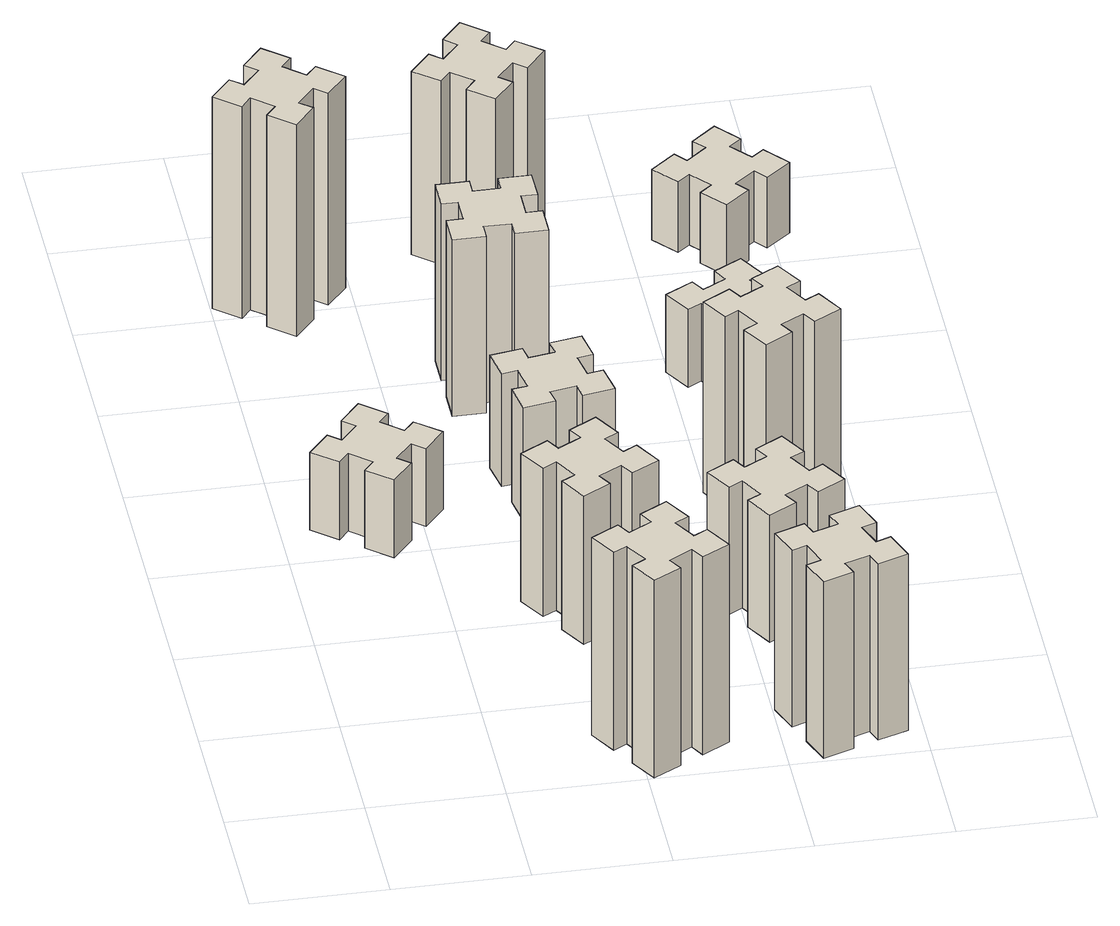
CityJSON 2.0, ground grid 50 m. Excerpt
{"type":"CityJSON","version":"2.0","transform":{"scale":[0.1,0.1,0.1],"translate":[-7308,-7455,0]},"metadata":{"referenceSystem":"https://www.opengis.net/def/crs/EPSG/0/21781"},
"CityObjects":{
"building1":{"type":"Building","attributes":{"class":"1000","function":"1000","usage":"1000","yearOfConstruction":2016,"roofType":"1000","measuredHeight":33,"storeysAboveGround":30,"storeysBelowGround":0},"geometry":[{"type":"Solid","lod":"1","boundaries":[[[[0,1,2,3,4,5,6,7,8,9,10,11,12,13,14,15,16,17,18,19]],[[17,16,20,21]],[[16,15,22,20]],[[15,14,23,22]],[[14,13,24,23]],[[13,12,25,24]],[[12,11,26,25]],[[11,10,27,26]],[[10,9,28,27]],[[9,8,29,28]],[[8,7,30,29]],[[7,6,31,30]],[[6,5,32,31]],[[5,4,33,32]],[[4,3,34,33]],[[3,2,35,34]],[[2,1,36,35]],[[1,0,37,36]],[[0,19,38,37]],[[19,18,39,38]],[[18,17,21,39]],[[24,25,26,27,28,29,30,31,32,33,34,35,36,37,38,39,21,20,22,23]]]]}]},
"building2":{"type":"Building","attributes":{"class":"1000","function":"1000","usage":"1000","yearOfConstruction":2016,"roofType":"1000","measuredHeight":84,"storeysAboveGround":30,"storeysBelowGround":0},"geometry":[{"type":"Solid","lod":"1","boundaries":[[[[40,41,42,43,44,45,46,47,48,49,50,51,52,53,54,55,56,57,58,59]],[[57,56,60,61]],[[56,55,62,60]],[[55,54,63,62]],[[54,53,64,63]],[[53,52,65,64]],[[52,51,66,65]],[[51,50,67,66]],[[50,49,68,67]],[[49,48,69,68]],[[48,47,70,69]],[[47,46,71,70]],[[46,45,72,71]],[[45,44,73,72]],[[44,43,74,73]],[[43,42,75,74]],[[42,41,76,75]],[[41,40,77,76]],[[40,59,78,77]],[[59,58,79,78]],[[58,57,61,79]],[[64,65,66,67,68,69,70,71,72,73,74,75,76,77,78,79,61,60,62,63]]]]}]},
"building3":{"type":"Building","attributes":{"class":"1000","function":"1000","usage":"1000","yearOfConstruction":2016,"roofType":"1000","measuredHeight":90,"storeysAboveGround":30,"storeysBelowGround":0},"geometry":[{"type":"Solid","lod":"1","boundaries":[[[[80,81,82,83,84,85,86,87,88,89,90,91,92,93,94,95,96,97,98,99]],[[97,96,100,101]],[[96,95,102,100]],[[95,94,103,102]],[[94,93,104,103]],[[93,92,105,104]],[[92,91,106,105]],[[91,90,107,106]],[[90,89,108,107]],[[89,88,109,108]],[[88,87,110,109]],[[87,86,111,110]],[[86,85,112,111]],[[85,84,113,112]],[[84,83,114,113]],[[83,82,115,114]],[[82,81,116,115]],[[81,80,117,116]],[[80,99,118,117]],[[99,98,119,118]],[[98,97,101,119]],[[104,105,106,107,108,109,110,111,112,113,114,115,116,117,118,119,101,100,102,103]]]]}]},
"building4":{"type":"Building","attributes":{"class":"1000","function":"1000","usage":"1000","yearOfConstruction":2016,"roofType":"1000","measuredHeight":63,"storeysAboveGround":30,"storeysBelowGround":0},"geometry":[{"type":"Solid","lod":"1","boundaries":[[[[120,121,122,123,124,125,126,127,128,129,130,131,132,133,134,135,136,137,138,139]],[[137,136,140,141]],[[136,135,142,140]],[[135,134,143,142]],[[134,133,144,143]],[[133,132,145,144]],[[132,131,146,145]],[[131,130,147,146]],[[130,129,148,147]],[[129,128,149,148]],[[128,127,150,149]],[[127,126,151,150]],[[126,125,152,151]],[[125,124,153,152]],[[124,123,154,153]],[[123,122,155,154]],[[122,121,156,155]],[[121,120,157,156]],[[120,139,158,157]],[[139,138,159,158]],[[138,137,141,159]],[[144,145,146,147,148,149,150,151,152,153,154,155,156,157,158,159,141,140,142,143]]]]}]},
"building5":{"type":"Building","attributes":{"class":"1000","function":"1000","usage":"1000","yearOfConstruction":2016,"roofType":"1000","measuredHeight":48,"storeysAboveGround":30,"storeysBelowGround":0},"geometry":[{"type":"Solid","lod":"1","boundaries":[[[[160,161,162,163,164,165,166,167,168,169,170,171,172,173,174,175,176,177,178,179]],[[177,176,180,181]],[[176,175,182,180]],[[175,174,183,182]],[[174,173,184,183]],[[173,172,185,184]],[[172,171,186,185]],[[171,170,187,186]],[[170,169,188,187]],[[169,168,189,188]],[[168,167,190,189]],[[167,166,191,190]],[[166,165,192,191]],[[165,164,193,192]],[[164,163,194,193]],[[163,162,195,194]],[[162,161,196,195]],[[161,160,197,196]],[[160,179,198,197]],[[179,178,199,198]],[[178,177,181,199]],[[184,185,186,187,188,189,190,191,192,193,194,195,196,197,198,199,181,180,182,183]]]]}]},
"building6":{"type":"Building","attributes":{"class":"1000","function":"1000","usage":"1000","yearOfConstruction":2016,"roofType":"1000","measuredHeight":75,"storeysAboveGround":30,"storeysBelowGround":0},"geometry":[{"type":"Solid","lod":"1","boundaries":[[[[200,201,202,203,204,205,206,207,208,209,210,211,212,213,214,215,216,217,218,219]],[[217,216,220,221]],[[216,215,222,220]],[[215,214,223,222]],[[214,213,224,223]],[[213,212,225,224]],[[212,211,226,225]],[[211,210,227,226]],[[210,209,228,227]],[[209,208,229,228]],[[208,207,230,229]],[[207,206,231,230]],[[206,205,232,231]],[[205,204,233,232]],[[204,203,234,233]],[[203,202,235,234]],[[202,201,236,235]],[[201,200,237,236]],[[200,219,238,237]],[[219,218,239,238]],[[218,217,221,239]],[[224,225,226,227,228,229,230,231,232,233,234,235,236,237,238,239,221,220,222,223]]]]}]},
"building7":{"type":"Building","attributes":{"class":"1000","function":"1000","usage":"1000","yearOfConstruction":2016,"roofType":"1000","measuredHeight":75,"storeysAboveGround":30,"storeysBelowGround":0},"geometry":[{"type":"Solid","lod":"1","boundaries":[[[[240,241,242,243,244,245,246,247,248,249,250,251,252,253,254,255,256,257,258,259]],[[257,256,260,261]],[[256,255,262,260]],[[255,254,263,262]],[[254,253,264,263]],[[253,252,265,264]],[[252,251,266,265]],[[251,250,267,266]],[[250,249,268,267]],[[249,248,269,268]],[[248,247,270,269]],[[247,246,271,270]],[[246,245,272,271]],[[245,244,273,272]],[[244,243,274,273]],[[243,242,275,274]],[[242,241,276,275]],[[241,240,277,276]],[[240,259,278,277]],[[259,258,279,278]],[[258,257,261,279]],[[264,265,266,267,268,269,270,271,272,273,274,275,276,277,278,279,261,260,262,263]]]]}]},
"building8":{"type":"Building","attributes":{"class":"1000","function":"1000","usage":"1000","yearOfConstruction":2016,"roofType":"1000","measuredHeight":54,"storeysAboveGround":30,"storeysBelowGround":0},"geometry":[{"type":"Solid","lod":"1","boundaries":[[[[280,281,282,283,284,285,286,287,288,289,290,291,292,293,294,295,296,297,298,299]],[[297,296,300,301]],[[296,295,302,300]],[[295,294,303,302]],[[294,293,304,303]],[[293,292,305,304]],[[292,291,306,305]],[[291,290,307,306]],[[290,289,308,307]],[[289,288,309,308]],[[288,287,310,309]],[[287,286,311,310]],[[286,285,312,311]],[[285,284,313,312]],[[284,283,314,313]],[[283,282,315,314]],[[282,281,316,315]],[[281,280,317,316]],[[280,299,318,317]],[[299,298,319,318]],[[298,297,301,319]],[[304,305,306,307,308,309,310,311,312,313,314,315,316,317,318,319,301,300,302,303]]]]}]},
"building9":{"type":"Building","attributes":{"class":"1000","function":"1000","usage":"1000","yearOfConstruction":2016,"roofType":"1000","measuredHeight":78,"storeysAboveGround":30,"storeysBelowGround":0},"geometry":[{"type":"Solid","lod":"1","boundaries":[[[[320,321,322,323,324,325,326,327,328,329,330,331,332,333,334,335,336,337,338,339]],[[337,336,340,341]],[[336,335,342,340]],[[335,334,343,342]],[[334,333,344,343]],[[333,332,345,344]],[[332,331,346,345]],[[331,330,347,346]],[[330,329,348,347]],[[329,328,349,348]],[[328,327,350,349]],[[327,326,351,350]],[[326,325,352,351]],[[325,324,353,352]],[[324,323,354,353]],[[323,322,355,354]],[[322,321,356,355]],[[321,320,357,356]],[[320,339,358,357]],[[339,338,359,358]],[[338,337,341,359]],[[344,345,346,347,348,349,350,351,352,353,354,355,356,357,358,359,341,340,342,343]]]]}]},
"building10":{"type":"Building","attributes":{"class":"1000","function":"1000","usage":"1000","yearOfConstruction":2016,"roofType":"1000","measuredHeight":81,"storeysAboveGround":30,"storeysBelowGround":0},"geometry":[{"type":"Solid","lod":"1","boundaries":[[[[360,361,362,363,364,365,366,367,368,369,370,371,372,373,374,375,376,377,378,379]],[[377,376,380,381]],[[376,375,382,380]],[[375,374,383,382]],[[374,373,384,383]],[[373,372,385,384]],[[372,371,386,385]],[[371,370,387,386]],[[370,369,388,387]],[[369,368,389,388]],[[368,367,390,389]],[[367,366,391,390]],[[366,365,392,391]],[[365,364,393,392]],[[364,363,394,393]],[[363,362,395,394]],[[362,361,396,395]],[[361,360,397,396]],[[360,379,398,397]],[[379,378,399,398]],[[378,377,381,399]],[[384,385,386,387,388,389,390,391,392,393,394,395,396,397,398,399,381,380,382,383]]]]}]},
"building11":{"type":"Building","attributes":{"class":"1000","function":"1000","usage":"1000","yearOfConstruction":2016,"roofType":"1000","measuredHeight":33,"storeysAboveGround":30,"storeysBelowGround":0},"geometry":[{"type":"Solid","lod":"1","boundaries":[[[[400,401,402,403,404,405,406,407,408,409,410,411,412,413,414,415,416,417,418,419]],[[417,416,420,421]],[[416,415,422,420]],[[415,414,423,422]],[[414,413,424,423]],[[413,412,425,424]],[[412,411,426,425]],[[411,410,427,426]],[[410,409,428,427]],[[409,408,429,428]],[[408,407,430,429]],[[407,406,431,430]],[[406,405,432,431]],[[405,404,433,432]],[[404,403,434,433]],[[403,402,435,434]],[[402,401,436,435]],[[401,400,437,436]],[[400,419,438,437]],[[419,418,439,438]],[[418,417,421,439]],[[424,425,426,427,428,429,430,431,432,433,434,435,436,437,438,439,421,420,422,423]]]]}]},
"building12":{"type":"Building","attributes":{"class":"1000","function":"1000","usage":"1000","yearOfConstruction":2016,"roofType":"1000","measuredHeight":30,"storeysAboveGround":30,"storeysBelowGround":0},"geometry":[{"type":"Solid","lod":"1","boundaries":[[[[440,441,442,443,444,445,446,447,448,449,450,451,452,453,454,455,456,457,458,459]],[[457,456,460,461]],[[456,455,462,460]],[[455,454,463,462]],[[454,453,464,463]],[[453,452,465,464]],[[452,451,466,465]],[[451,450,467,466]],[[450,449,468,467]],[[449,448,469,468]],[[448,447,470,469]],[[447,446,471,470]],[[446,445,472,471]],[[445,444,473,472]],[[444,443,474,473]],[[443,442,475,474]],[[442,441,476,475]],[[441,440,477,476]],[[440,459,478,477]],[[459,458,479,478]],[[458,457,461,479]],[[464,465,466,467,468,469,470,471,472,473,474,475,476,477,478,479,461,460,462,463]]]]}]}
},
"vertices":[
[397,1606,0],[462,1683,0],[508,1644,0],[585,1736,0],[493,1813,0],[454,1767,0],[378,1832,0],[416,1878,0],[324,1955,0],[247,1863,0],[293,1824,0],[229,1748,0],[183,1786,0],[106,1694,0],[198,1617,0],[236,1663,0],[313,1599,0],[274,1553,0],[366,1476,0],[443,1568,0],[313,1599,330],[274,1553,330],[236,1663,330],[198,1617,330],[106,1694,330],[183,1786,330],[229,1748,330],[293,1824,330],[247,1863,330],[324,1955,330],[416,1878,330],[378,1832,330],[454,1767,330],[493,1813,330],[585,1736,330],[508,1644,330],[462,1683,330],[397,1606,330],[443,1568,330],[366,1476,330],
[965,224,0],[1015,137,0],[963,107,0],[1023,3,0],[1127,63,0],[1097,115,0],[1184,165,0],[1214,113,0],[1318,173,0],[1258,277,0],[1206,247,0],[1156,334,0],[1208,364,0],[1148,468,0],[1044,408,0],[1074,356,0],[987,306,0],[957,358,0],[853,298,0],[913,194,0],[987,306,840],[957,358,840],[1074,356,840],[1044,408,840],[1148,468,840],[1208,364,840],[1156,334,840],[1206,247,840],[1258,277,840],[1318,173,840],[1214,113,840],[1184,165,840],[1097,115,840],[1127,63,840],[1023,3,840],[963,107,840],[1015,137,840],[965,224,840],[913,194,840],[853,298,840],
[297,2986,0],[362,3063,0],[408,3024,0],[485,3116,0],[393,3193,0],[354,3147,0],[278,3212,0],[316,3258,0],[224,3335,0],[147,3243,0],[193,3204,0],[129,3128,0],[83,3166,0],[6,3074,0],[98,2997,0],[136,3043,0],[213,2979,0],[174,2933,0],[266,2856,0],[343,2948,0],[213,2979,900],[174,2933,900],[136,3043,900],[98,2997,900],[6,3074,900],[83,3166,900],[129,3128,900],[193,3204,900],[147,3243,900],[224,3335,900],[316,3258,900],[278,3212,900],[354,3147,900],[393,3193,900],[485,3116,900],[408,3024,900],[362,3063,900],[297,2986,900],[343,2948,900],[266,2856,900],
[974,1196,0],[887,1146,0],[857,1198,0],[753,1138,0],[813,1034,0],[865,1064,0],[915,977,0],[863,947,0],[923,843,0],[1027,903,0],[997,955,0],[1084,1005,0],[1114,953,0],[1218,1013,0],[1158,1117,0],[1106,1087,0],[1056,1174,0],[1108,1204,0],[1048,1308,0],[944,1248,0],[1056,1174,630],[1108,1204,630],[1106,1087,630],[1158,1117,630],[1218,1013,630],[1114,953,630],[1084,1005,630],[997,955,630],[1027,903,630],[923,843,630],[863,947,630],[915,977,630],[865,1064,630],[813,1034,630],[753,1138,630],[857,1198,630],[887,1146,630],[974,1196,630],[944,1248,630],[1048,1308,630],
[868,1845,0],[886,1747,0],[827,1737,0],[847,1618,0],[966,1639,0],[955,1698,0],[1054,1716,0],[1064,1657,0],[1182,1677,0],[1161,1796,0],[1102,1785,0],[1085,1884,0],[1144,1894,0],[1123,2012,0],[1005,1991,0],[1015,1932,0],[917,1915,0],[907,1974,0],[788,1953,0],[809,1835,0],[917,1915,480],[907,1974,480],[1015,1932,480],[1005,1991,480],[1123,2012,480],[1144,1894,480],[1085,1884,480],[1102,1785,480],[1161,1796,480],[1182,1677,480],[1064,1657,480],[1054,1716,480],[955,1698,480],[966,1639,480],[847,1618,480],[827,1737,480],[886,1747,480],[868,1845,480],[809,1835,480],[788,1953,480],
[995,2405,0],[995,2505,0],[1055,2505,0],[1055,2625,0],[935,2625,0],[935,2565,0],[835,2565,0],[835,2625,0],[715,2625,0],[715,2505,0],[775,2505,0],[775,2405,0],[715,2405,0],[715,2285,0],[835,2285,0],[835,2345,0],[935,2345,0],[935,2285,0],[1055,2285,0],[1055,2405,0],[935,2345,750],[935,2285,750],[835,2345,750],[835,2285,750],[715,2285,750],[715,2405,750],[775,2405,750],[775,2505,750],[715,2505,750],[715,2625,750],[835,2625,750],[835,2565,750],[935,2565,750],[935,2625,750],[1055,2625,750],[1055,2505,750],[995,2505,750],[995,2405,750],[1055,2405,750],[1055,2285,750],
[1605,245,0],[1639,151,0],[1583,130,0],[1624,17,0],[1737,59,0],[1716,115,0],[1810,149,0],[1830,93,0],[1943,134,0],[1902,247,0],[1846,226,0],[1812,320,0],[1868,340,0],[1827,453,0],[1714,412,0],[1735,356,0],[1641,322,0],[1620,378,0],[1507,337,0],[1549,224,0],[1641,322,750],[1620,378,750],[1735,356,750],[1714,412,750],[1827,453,750],[1868,340,750],[1812,320,750],[1846,226,750],[1902,247,750],[1943,134,750],[1830,93,750],[1810,149,750],[1716,115,750],[1737,59,750],[1624,17,750],[1583,130,750],[1639,151,750],[1605,245,750],[1549,224,750],[1507,337,750],
[1746,987,0],[1696,1074,0],[1748,1104,0],[1688,1208,0],[1584,1148,0],[1614,1096,0],[1527,1046,0],[1497,1098,0],[1393,1038,0],[1453,934,0],[1505,964,0],[1555,877,0],[1503,847,0],[1563,743,0],[1667,803,0],[1637,855,0],[1724,905,0],[1754,853,0],[1858,913,0],[1798,1017,0],[1724,905,540],[1754,853,540],[1637,855,540],[1667,803,540],[1563,743,540],[1503,847,540],[1555,877,540],[1505,964,540],[1453,934,540],[1393,1038,540],[1497,1098,540],[1527,1046,540],[1614,1096,540],[1584,1148,540],[1688,1208,540],[1748,1104,540],[1696,1074,540],[1746,987,540],[1798,1017,540],[1858,913,540],
[1037,3186,0],[1102,3263,0],[1148,3224,0],[1225,3316,0],[1133,3393,0],[1094,3347,0],[1018,3412,0],[1056,3458,0],[964,3535,0],[887,3443,0],[933,3404,0],[869,3328,0],[823,3366,0],[746,3274,0],[838,3197,0],[876,3243,0],[953,3179,0],[914,3133,0],[1006,3056,0],[1083,3148,0],[953,3179,780],[914,3133,780],[876,3243,780],[838,3197,780],[746,3274,780],[823,3366,780],[869,3328,780],[933,3404,780],[887,3443,780],[964,3535,780],[1056,3458,780],[1018,3412,780],[1094,3347,780],[1133,3393,780],[1225,3316,780],[1148,3224,780],[1102,3263,780],[1037,3186,780],[1083,3148,780],[1006,3056,780],
[1605,1604,0],[1655,1517,0],[1603,1487,0],[1663,1383,0],[1767,1443,0],[1737,1495,0],[1824,1545,0],[1854,1493,0],[1958,1553,0],[1898,1657,0],[1846,1627,0],[1796,1714,0],[1848,1744,0],[1788,1848,0],[1684,1788,0],[1714,1736,0],[1627,1686,0],[1597,1738,0],[1493,1678,0],[1553,1574,0],[1627,1686,810],[1597,1738,810],[1714,1736,810],[1684,1788,810],[1788,1848,810],[1848,1744,810],[1796,1714,810],[1846,1627,810],[1898,1657,810],[1958,1553,810],[1854,1493,810],[1824,1545,810],[1737,1495,810],[1767,1443,810],[1663,1383,810],[1603,1487,810],[1655,1517,810],[1605,1604,810],[1553,1574,810],[1493,1678,810],
[1605,2344,0],[1655,2257,0],[1603,2227,0],[1663,2123,0],[1767,2183,0],[1737,2235,0],[1824,2285,0],[1854,2233,0],[1958,2293,0],[1898,2397,0],[1846,2367,0],[1796,2454,0],[1848,2484,0],[1788,2588,0],[1684,2528,0],[1714,2476,0],[1627,2426,0],[1597,2478,0],[1493,2418,0],[1553,2314,0],[1627,2426,330],[1597,2478,330],[1714,2476,330],[1684,2528,330],[1788,2588,330],[1848,2484,330],[1796,2454,330],[1846,2367,330],[1898,2397,330],[1958,2293,330],[1854,2233,330],[1824,2285,330],[1737,2235,330],[1767,2183,330],[1663,2123,330],[1603,2227,330],[1655,2257,330],[1605,2344,330],[1553,2314,330],[1493,2418,330],
[1793,3312,0],[1716,3247,0],[1678,3293,0],[1586,3216,0],[1663,3124,0],[1709,3163,0],[1773,3086,0],[1727,3048,0],[1804,2956,0],[1896,3033,0],[1858,3079,0],[1934,3143,0],[1973,3097,0],[2065,3174,0],[1988,3266,0],[1942,3228,0],[1877,3304,0],[1923,3343,0],[1846,3435,0],[1754,3358,0],[1877,3304,300],[1923,3343,300],[1942,3228,300],[1988,3266,300],[2065,3174,300],[1973,3097,300],[1934,3143,300],[1858,3079,300],[1896,3033,300],[1804,2956,300],[1727,3048,300],[1773,3086,300],[1709,3163,300],[1663,3124,300],[1586,3216,300],[1678,3293,300],[1716,3247,300],[1793,3312,300],[1754,3358,300],[1846,3435,300]
]}
